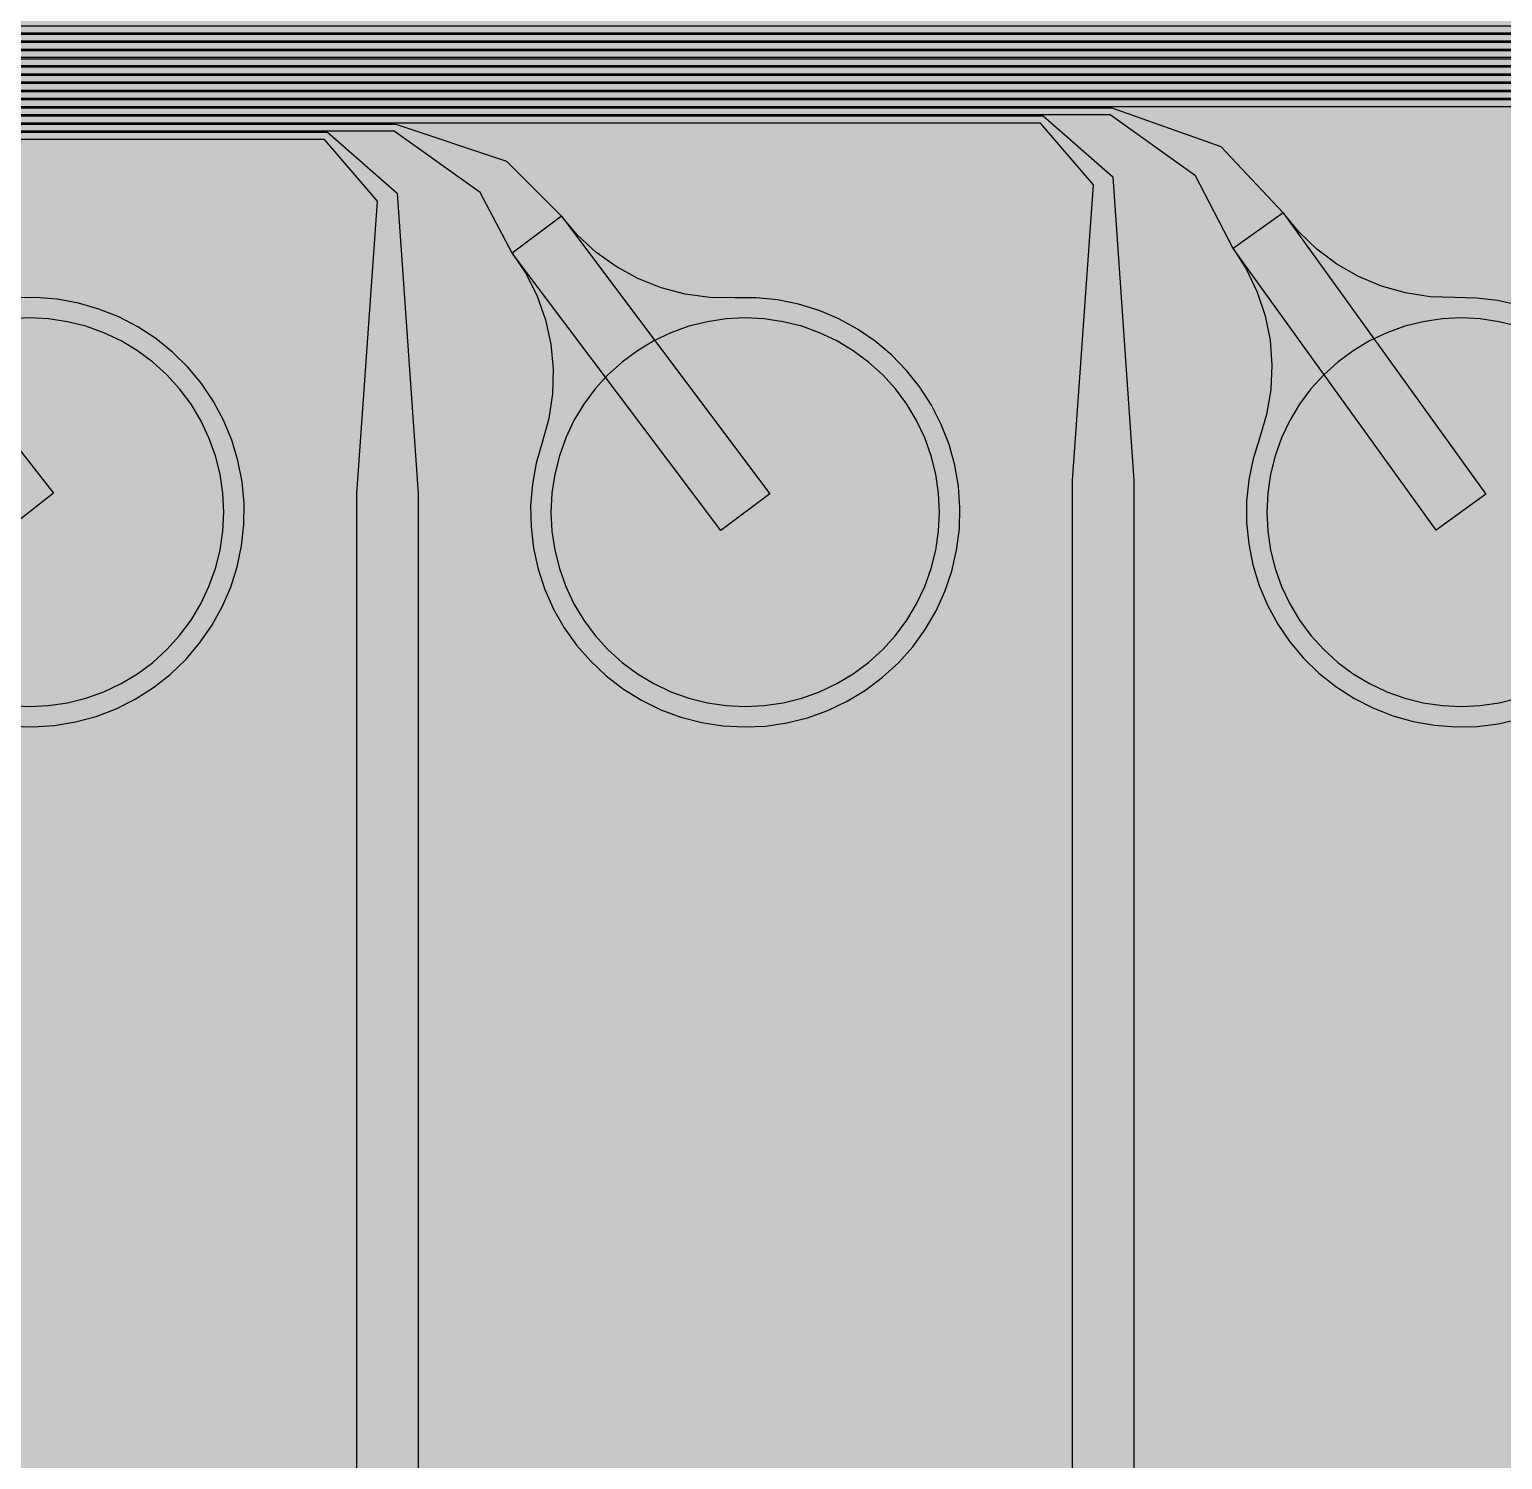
# Model space of a CAD drawing. Header units: metres. Extents: x -7231 to 10969, y -37556 to 1873.
# Drawn here: x -2618 to -1898, y -29504 to -28805 of the extents above; entities that cross this region are included whole.
import ezdxf

# ---------------------------------------------------------------- set-up
doc = ezdxf.new("R2010")
doc.units = ezdxf.units.M
for name, color, linetype in [('Metal1', 4, 'CONTINUOUS'), ('Metal2', 3, 'CONTINUOUS'), ('Polyimide', 7, 'CONTINUOUS'), ('Polyimide_Negative', 5, 'CONTINUOUS')]:
    doc.layers.add(name, color=color, linetype=linetype)

msp = doc.modelspace()

# ---------------------------------------------------------------- hatches: boundary and pattern name
at = {"layer": 'Polyimide'}
msp.add_hatch(color=7, dxfattribs=at).paths.add_polyline_path([(4065.69, -468), (4066.67, -501.99), (4068.51, -535.99), (4071.41, -569.99), (4075.54, -603.99), (4081.04, -637.99), (4088.01, -671.99), (4096.52, -705.98), (4106.62, -739.98), (4118.33, -773.98), (4131.63, -807.98), (4146.49, -841.98), (4162.87, -875.98), (4180.68, -909.97), (4199.83, -943.97), (4220.22, -977.97), (4241.73, -1011.97), (4264.21, -1045.97), (4287.52, -1079.96), (4311.51, -1113.96), (4336.01, -1147.96), (4360.86, -1181.96), (4385.88, -1215.96), (4410.89, -1249.96), (4435.74, -1283.95), (4460.24, -1317.95), (4484.23, -1351.95), (4507.54, -1385.95), (4530.02, -1419.95), (4551.53, -1453.94), (4571.92, -1487.94), (4591.07, -1521.94), (4608.88, -1555.94), (4625.26, -1589.94), (4640.12, -1623.94), (4653.42, -1657.93), (4665.13, -1691.93), (4675.23, -1725.93), (4683.74, -1759.93), (4690.71, -1793.93), (4696.21, -1827.93), (4700.34, -1861.92), (4703.24, -1895.92), (4705.08, -1929.92), (4706.06, -1963.92), (4706.44, -1997.92), (4706.5, -2031.91), (4706.5, -4793.02), (4709.95, -4838.39), (4720.22, -4882.71), (4737.08, -4924.98), (4760.13, -4964.2), (4788.85, -4999.49), (4822.58, -5030.03), (4860.53, -5055.12), (4901.85, -5074.18), (4901.85, -5074.18), (4970.68, -5105.23), (5034.7, -5145.26), (5092.76, -5193.54), (5143.8, -5249.19), (5186.89, -5311.2), (5221.24, -5378.44), (5246.23, -5449.69), (5261.41, -5523.66), (5266.5, -5599), (5261.41, -5674.34), (5246.23, -5748.31), (5221.24, -5819.56), (5186.89, -5886.8), (5143.8, -5948.81), (5092.76, -6004.46), (5034.7, -6052.74), (4970.68, -6092.77), (4901.85, -6123.82), (4860.53, -6142.88), (4822.58, -6167.97), (4788.85, -6198.51), (4760.13, -6233.8), (4737.08, -6273.02), (4720.22, -6315.29), (4709.95, -6359.61), (4706.5, -6404.98), (4706.5, -9221.52), (4709.95, -9266.88), (4720.22, -9311.21), (4737.08, -9353.47), (4760.13, -9392.7), (4788.85, -9427.98), (4822.58, -9458.52), (4860.53, -9483.61), (4901.85, -9502.67), (4970.68, -9533.72), (5034.7, -9573.75), (5092.76, -9622.03), (5143.8, -9677.68), (5186.89, -9739.69), (5221.24, -9806.94), (5246.23, -9878.19), (5261.41, -9952.16), (5266.5, -10027.49), (5261.41, -10102.83), (5246.23, -10176.8), (5221.24, -10248.05), (5186.89, -10315.3), (5143.8, -10377.31), (5092.76, -10432.96), (5034.7, -10481.24), (4970.68, -10521.27), (4901.85, -10552.32), (4860.53, -10571.38), (4822.58, -10596.46), (4788.85, -10627), (4760.13, -10662.29), (4737.08, -10701.52), (4720.22, -10743.78), (4709.95, -10788.1), (4706.5, -10833.47), (4706.5, -13650.01), (4709.95, -13695.38), (4720.22, -13739.7), (4737.08, -13781.96), (4760.13, -13821.19), (4788.85, -13856.48), (4822.58, -13887.02), (4860.53, -13912.11), (4901.85, -13931.17), (4970.68, -13962.22), (5034.7, -14002.25), (5092.76, -14050.53), (5143.8, -14106.18), (5186.89, -14168.19), (5221.24, -14235.43), (5246.23, -14306.68), (5261.41, -14380.65), (5266.5, -14455.99), (5261.41, -14531.33), (5246.23, -14605.29), (5221.24, -14676.55), (5186.89, -14743.79), (5143.8, -14805.8), (5092.76, -14861.45), (5034.7, -14909.73), (4970.68, -14949.76), (4901.85, -14980.81), (4860.53, -14999.87), (4822.58, -15024.96), (4788.85, -15055.5), (4760.13, -15090.79), (4737.08, -15130.01), (4720.22, -15172.27), (4709.95, -15216.6), (4706.5, -15261.97), (4706.5, -15455.99), (4720.95, -15750.04), (4764.14, -16041.26), (4835.68, -16326.84), (4934.86, -16604.04), (5060.74, -16870.18), (5212.09, -17122.7), (5387.47, -17359.17), (5585.18, -17577.31), (5803.32, -17775.02), (6039.79, -17950.4), (6292.31, -18101.75), (6558.45, -18227.63), (6835.65, -18326.81), (7121.23, -18398.34), (7412.45, -18441.54), (7706.5, -18455.99), (9969.01, -18455.99), (10047.42, -18459.84), (10125.08, -18471.36), (10201.23, -18490.44), (10275.15, -18516.89), (10346.12, -18550.45), (10413.46, -18590.81), (10476.52, -18637.58), (10534.69, -18690.3), (10587.41, -18748.47), (10634.18, -18811.53), (10674.54, -18878.87), (10708.11, -18949.84), (10734.56, -19023.76), (10753.63, -19099.92), (10765.15, -19177.58), (10769.01, -19255.99), (10769.01, -20895.8), (10730.24, -20951.41), (10694.6, -21009.08), (10662.21, -21068.63), (10633.17, -21129.89), (10607.55, -21192.66), (10585.45, -21256.74), (10566.93, -21321.96), (10552.05, -21388.09), (10540.84, -21454.95), (10533.35, -21522.33), (10529.6, -21590.02), (10529.6, -21657.81), (10533.35, -21725.5), (10540.84, -21792.87), (10552.05, -21859.73), (10566.93, -21925.87), (10585.45, -21991.08), (10607.55, -22055.17), (10633.17, -22117.94), (10662.21, -22179.19), (10694.6, -22238.74), (10730.24, -22296.41), (10769.01, -22352.03), (10769.01, -32454.24), (10728.74, -32510.49), (10691.72, -32568.92), (10658.05, -32629.35), (10627.85, -32691.58), (10601.2, -32755.42), (10578.21, -32820.67), (10558.93, -32887.1), (10543.44, -32954.52), (10531.77, -33022.71), (10523.97, -33091.44), (10520.07, -33160.51), (10520.07, -33229.69), (10523.97, -33298.75), (10531.77, -33367.49), (10543.44, -33435.67), (10558.93, -33503.09), (10578.21, -33569.53), (10601.2, -33634.77), (10627.85, -33698.61), (10658.05, -33760.85), (10691.72, -33821.28), (10728.74, -33879.71), (10769.01, -33935.96), (10769.01, -36556), (10765.15, -36634.41), (10753.63, -36712.07), (10734.56, -36788.23), (10708.11, -36862.15), (10674.54, -36933.12), (10634.18, -37000.46), (10587.41, -37063.51), (10534.69, -37121.69), (10476.52, -37174.41), (10413.46, -37221.18), (10346.12, -37261.54), (10275.15, -37295.1), (10201.23, -37321.55), (10125.08, -37340.63), (10047.42, -37352.15), (9969.01, -37356), (-6231.01, -37356), (-6309.42, -37352.15), (-6387.08, -37340.63), (-6463.23, -37321.55), (-6537.15, -37295.1), (-6608.12, -37261.54), (-6675.46, -37221.18), (-6738.52, -37174.41), (-6796.69, -37121.69), (-6849.41, -37063.51), (-6896.18, -37000.46), (-6936.54, -36933.12), (-6970.11, -36862.15), (-6996.56, -36788.23), (-7015.63, -36712.07), (-7027.15, -36634.41), (-7031.01, -36556), (-7031.01, -33936), (-6990.74, -33879.75), (-6953.7, -33821.31), (-6920.03, -33760.88), (-6889.82, -33698.64), (-6863.18, -33634.8), (-6840.18, -33569.55), (-6820.9, -33503.11), (-6805.4, -33435.69), (-6793.74, -33367.49), (-6785.94, -33298.75), (-6782.03, -33229.68), (-6782.03, -33160.5), (-6785.94, -33091.43), (-6793.74, -33022.69), (-6805.4, -32954.5), (-6820.9, -32887.07), (-6840.18, -32820.63), (-6863.18, -32755.39), (-6889.82, -32691.54), (-6920.03, -32629.3), (-6953.7, -32568.87), (-6990.74, -32510.43), (-7031.01, -32454.18), (-7031.01, -22364.83), (-6990.74, -22308.58), (-6953.7, -22250.14), (-6920.03, -22189.71), (-6889.82, -22127.47), (-6863.18, -22063.62), (-6840.18, -21998.38), (-6820.9, -21931.94), (-6805.4, -21864.51), (-6793.74, -21796.32), (-6785.94, -21727.58), (-6782.03, -21658.51), (-6782.03, -21589.33), (-6785.94, -21520.26), (-6793.74, -21451.52), (-6805.4, -21383.32), (-6820.9, -21315.9), (-6840.18, -21249.46), (-6863.18, -21184.21), (-6889.82, -21120.37), (-6920.03, -21058.13), (-6953.7, -20997.7), (-6990.74, -20939.26), (-7031.01, -20883.01), (-7031.01, -19255.99), (-7027.15, -19177.58), (-7015.63, -19099.92), (-6996.56, -19023.76), (-6970.11, -18949.84), (-6936.54, -18878.87), (-6896.18, -18811.53), (-6849.41, -18748.47), (-6796.69, -18690.3), (-6738.52, -18637.58), (-6675.46, -18590.81), (-6608.12, -18550.45), (-6537.15, -18516.89), (-6463.23, -18490.44), (-6387.08, -18471.36), (-6309.42, -18459.84), (-6231.01, -18455.99), (-3968.5, -18455.99), (-3674.45, -18441.54), (-3383.23, -18398.34), (-3097.65, -18326.81), (-2820.45, -18227.63), (-2554.31, -18101.75), (-2301.79, -17950.4), (-2065.32, -17775.02), (-1847.18, -17577.31), (-1649.47, -17359.17), (-1474.09, -17122.7), (-1322.74, -16870.18), (-1196.86, -16604.04), (-1097.68, -16326.84), (-1026.14, -16041.26), (-982.95, -15750.04), (-968.5, -15455.99), (-968.5, -15261.97), (-971.95, -15216.6), (-982.22, -15172.27), (-999.08, -15130.01), (-1022.13, -15090.79), (-1050.85, -15055.5), (-1084.58, -15024.96), (-1122.53, -14999.87), (-1163.85, -14980.81), (-1232.68, -14949.76), (-1296.7, -14909.73), (-1354.76, -14861.45), (-1405.8, -14805.8), (-1448.89, -14743.79), (-1483.24, -14676.55), (-1508.23, -14605.29), (-1523.41, -14531.33), (-1528.5, -14455.99), (-1523.41, -14380.65), (-1508.23, -14306.68), (-1483.24, -14235.43), (-1448.89, -14168.19), (-1405.8, -14106.18), (-1354.76, -14050.53), (-1296.7, -14002.25), (-1232.68, -13962.22), (-1163.85, -13931.17), (-1122.53, -13912.11), (-1084.58, -13887.02), (-1050.85, -13856.48), (-1022.13, -13821.19), (-999.08, -13781.96), (-982.22, -13739.7), (-971.95, -13695.38), (-968.5, -13650.01), (-968.5, -12309.64), (-971.95, -12264.27), (-982.22, -12219.94), (-999.08, -12177.68), (-1022.13, -12138.46), (-1050.85, -12103.17), (-1084.58, -12072.63), (-1122.53, -12047.54), (-1163.85, -12028.48), (-1232.68, -11997.43), (-1296.7, -11957.4), (-1354.76, -11909.12), (-1405.8, -11853.47), (-1448.89, -11791.46), (-1483.24, -11724.22), (-1508.23, -11652.96), (-1523.41, -11579), (-1528.5, -11503.66), (-1523.41, -11428.32), (-1508.23, -11354.35), (-1483.24, -11283.1), (-1448.89, -11215.86), (-1405.8, -11153.85), (-1354.76, -11098.2), (-1296.7, -11049.92), (-1232.68, -11009.89), (-1163.85, -10978.84), (-1122.53, -10959.78), (-1084.58, -10934.69), (-1050.85, -10904.15), (-1022.13, -10868.86), (-999.08, -10829.63), (-982.22, -10787.37), (-971.95, -10743.05), (-968.5, -10697.68), (-968.5, -9357.31), (-971.95, -9311.94), (-982.22, -9267.62), (-999.08, -9225.35), (-1022.13, -9186.13), (-1050.85, -9150.84), (-1084.58, -9120.3), (-1122.53, -9095.21), (-1163.85, -9076.15), (-1163.85, -9076.15), (-1232.68, -9045.1), (-1296.7, -9005.07), (-1354.76, -8956.79), (-1405.8, -8901.14), (-1448.89, -8839.13), (-1483.24, -8771.89), (-1508.23, -8700.64), (-1523.41, -8626.67), (-1528.5, -8551.33), (-1523.41, -8475.99), (-1508.23, -8402.02), (-1483.24, -8330.77), (-1448.89, -8263.53), (-1405.8, -8201.52), (-1354.76, -8145.87), (-1296.7, -8097.59), (-1232.68, -8057.56), (-1163.85, -8026.51), (-1163.85, -8026.51), (-1122.53, -8007.45), (-1084.58, -7982.36), (-1050.85, -7951.82), (-1022.13, -7916.53), (-999.08, -7877.31), (-982.22, -7835.04), (-971.95, -7790.72), (-968.5, -7745.35), (-968.5, -6404.98), (-971.95, -6359.61), (-982.22, -6315.29), (-999.08, -6273.02), (-1022.13, -6233.8), (-1050.85, -6198.51), (-1084.58, -6167.97), (-1122.53, -6142.88), (-1163.85, -6123.82), (-1163.85, -6123.82), (-1232.68, -6092.77), (-1296.7, -6052.74), (-1354.76, -6004.46), (-1405.8, -5948.81), (-1448.89, -5886.8), (-1483.24, -5819.56), (-1508.23, -5748.31), (-1523.41, -5674.34), (-1528.5, -5599), (-1523.41, -5523.66), (-1508.23, -5449.69), (-1483.24, -5378.44), (-1448.89, -5311.2), (-1405.8, -5249.19), (-1354.76, -5193.54), (-1296.7, -5145.26), (-1232.68, -5105.23), (-1163.85, -5074.18), (-1163.85, -5074.18), (-1122.53, -5055.12), (-1084.58, -5030.03), (-1050.85, -4999.49), (-1022.13, -4964.2), (-999.08, -4924.98), (-982.22, -4882.71), (-971.95, -4838.39), (-968.5, -4793.02), (-968.5, -2031.91), (-968.44, -1997.92), (-968.06, -1963.92), (-967.05, -1929.92), (-965.18, -1895.92), (-962.22, -1861.92), (-958.01, -1827.93), (-952.41, -1793.93), (-945.31, -1759.93), (-936.64, -1725.93), (-926.35, -1691.93), (-914.43, -1657.93), (-900.88, -1623.94), (-885.74, -1589.94), (-869.05, -1555.94), (-850.91, -1521.94), (-831.4, -1487.94), (-810.63, -1453.94), (-788.72, -1419.95), (-765.82, -1385.95), (-742.07, -1351.95), (-717.63, -1317.95), (-692.67, -1283.95), (-667.36, -1249.96), (-641.88, -1215.96), (-616.39, -1181.96), (-591.08, -1147.96), (-566.12, -1113.96), (-541.68, -1079.96), (-517.93, -1045.97), (-495.03, -1011.97), (-473.12, -977.97), (-452.35, -943.97), (-432.84, -909.97), (-414.7, -875.98), (-398.01, -841.98), (-382.87, -807.98), (-369.32, -773.98), (-357.4, -739.98), (-347.11, -705.98), (-338.44, -671.99), (-331.34, -637.99), (-325.74, -603.99), (-321.53, -569.99), (-318.57, -535.99), (-316.7, -501.99), (-315.69, -468), (-315.31, -434), (-315.25, -400), (-315.25, 401), (-315.25, 451), (-315.25, 1644), (-270.25, 1644), (-270.03, 1637.13), (-269.35, 1630.29), (-268.23, 1623.52), (-266.67, 1616.82), (-264.68, 1610.25), (-262.26, 1603.82), (-259.42, 1597.56), (-256.18, 1591.5), (-252.55, 1585.67), (-248.55, 1580.08), (-244.19, 1574.77), (-239.5, 1569.75), (-234.48, 1565.06), (-229.17, 1560.7), (-223.58, 1556.7), (-217.75, 1553.07), (-211.69, 1549.83), (-205.43, 1546.99), (-199, 1544.57), (-192.43, 1542.58), (-185.73, 1541.02), (-178.96, 1539.9), (-172.12, 1539.22), (-165.25, 1539), (-158.38, 1539.22), (-151.54, 1539.9), (-144.77, 1541.02), (-138.07, 1542.58), (-131.5, 1544.57), (-125.07, 1546.99), (-118.81, 1549.83), (-112.75, 1553.07), (-106.92, 1556.7), (-101.33, 1560.7), (-96.02, 1565.06), (-91, 1569.75), (-86.31, 1574.77), (-81.95, 1580.08), (-77.95, 1585.67), (-74.32, 1591.5), (-71.08, 1597.56), (-68.24, 1603.82), (-65.82, 1610.25), (-63.83, 1616.82), (-62.27, 1623.52), (-61.15, 1630.29), (-60.47, 1637.13), (-60.25, 1644), (1853, 1644), (1853, 1573), (3815.25, 1573), (3815.46, 1579.54), (3816.11, 1586.05), (3817.17, 1592.51), (3818.66, 1598.88), (3820.56, 1605.14), (3822.86, 1611.27), (3825.56, 1617.23), (3828.65, 1623), (3832.1, 1628.56), (3835.91, 1633.88), (3840.07, 1638.93), (3844.54, 1643.71), (3849.32, 1648.18), (3854.37, 1652.34), (3859.69, 1656.15), (3865.25, 1659.6), (3871.02, 1662.69), (3876.98, 1665.39), (3883.11, 1667.69), (3889.37, 1669.59), (3895.74, 1671.08), (3902.2, 1672.14), (3908.71, 1672.79), (3915.25, 1673), (3921.79, 1672.79), (3928.3, 1672.14), (3934.76, 1671.08), (3941.13, 1669.59), (3947.39, 1667.69), (3953.52, 1665.39), (3959.48, 1662.69), (3965.25, 1659.6), (3970.81, 1656.15), (3976.13, 1652.34), (3981.18, 1648.18), (3985.96, 1643.71), (3990.43, 1638.93), (3994.59, 1633.88), (3998.4, 1628.56), (4001.85, 1623), (4004.94, 1617.23), (4007.64, 1611.27), (4009.94, 1605.14), (4011.84, 1598.88), (4013.33, 1592.51), (4014.39, 1586.05), (4015.04, 1579.54), (4015.25, 1573), (4065.25, 1573), (4065.25, 451), (4065.25, 401), (4065.25, -400), (4065.31, -434), (4065.69, -468)])

# ---------------------------------------------------------------- linework, layer by layer
at = {"layer": 'Metal1'}
for points in [[(1216.75, -19211.94), (1216.75, -30063.72), (1185.72, -30094.75), (-5826.22, -30094.75), (-5857.25, -30063.72), (-5857.25, -28838.28), (-5826.22, -28807.25), (-372.78, -28807.25), (-338.89, -28837.09), (-328.5, -28993.46), (-328.5, -29781), (-358.5, -29781), (-358.5, -28993.46), (-348.11, -28840.91), (-374.22, -28810.75), (-5824.78, -28810.75), (-5853.75, -28839.72), (-5853.75, -30062.27), (-5824.78, -30091.25), (1184.28, -30091.25), (1213.25, -30062.27), (1213.25, -19211.94)], [(1208.75, -19211.94), (1208.75, -30055.72), (1177.72, -30086.75), (-5818.22, -30086.75), (-5849.25, -30055.72), (-5849.25, -28846.28), (-5818.22, -28815.25), (-722.78, -28815.25), (-688.87, -28845.08), (-678.5, -28999.86), (-678.5, -29781), (-708.5, -29781), (-708.5, -28999.86), (-698.13, -28848.92), (-724.22, -28818.75), (-5816.78, -28818.75), (-5845.75, -28847.72), (-5845.75, -30054.27), (-5816.78, -30083.25), (1176.28, -30083.25), (1205.25, -30054.27), (1205.25, -19211.94)], [(1200.75, -19211.94), (1200.75, -30047.72), (1169.72, -30078.75), (-5810.22, -30078.75), (-5841.25, -30047.72), (-5841.25, -28854.28), (-5810.22, -28823.25), (-1072.78, -28823.25), (-1038.85, -28853.07), (-1028.5, -29006.26), (-1028.5, -29781), (-1058.5, -29781), (-1058.5, -29006.26), (-1048.15, -28856.93), (-1074.22, -28826.75), (-5808.78, -28826.75), (-5837.75, -28855.72), (-5837.75, -30046.27), (-5808.78, -30075.25), (1168.28, -30075.25), (1197.25, -30046.27), (1197.25, -19211.94)], [(1192.75, -19211.94), (1192.75, -30039.72), (1161.72, -30070.75), (-5802.22, -30070.75), (-5833.25, -30039.72), (-5833.25, -28862.28), (-5802.22, -28831.25), (-1422.78, -28831.25), (-1388.82, -28861.06), (-1378.5, -29012.66), (-1378.5, -29781), (-1408.5, -29781), (-1408.5, -29012.66), (-1398.18, -28864.94), (-1424.22, -28834.75), (-5800.78, -28834.75), (-5829.75, -28863.72), (-5829.75, -30038.27), (-5800.78, -30067.25), (1160.28, -30067.25), (1189.25, -30038.27), (1189.25, -19211.94)], [(1184.75, -19211.94), (1184.75, -30031.72), (1153.72, -30062.75), (-5794.22, -30062.75), (-5825.25, -30031.72), (-5825.25, -28870.28), (-5794.22, -28839.25), (-1772.78, -28839.25), (-1738.8, -28869.05), (-1728.5, -29019.06), (-1728.5, -29781), (-1758.5, -29781), (-1758.5, -29019.06), (-1748.2, -28872.95), (-1774.22, -28842.75), (-5792.78, -28842.75), (-5821.75, -28871.72), (-5821.75, -30030.27), (-5792.78, -30059.25), (1152.28, -30059.25), (1181.25, -30030.27), (1181.25, -19211.94)], [(1176.75, -19211.94), (1176.75, -30023.72), (1145.72, -30054.75), (-5786.22, -30054.75), (-5817.25, -30023.72), (-5817.25, -28878.28), (-5786.22, -28847.25), (-2122.78, -28847.25), (-2088.77, -28877.04), (-2078.5, -29025.46), (-2078.5, -29781), (-2108.5, -29781), (-2108.5, -29025.46), (-2098.23, -28880.96), (-2124.22, -28850.75), (-5784.78, -28850.75), (-5813.75, -28879.72), (-5813.75, -30022.27), (-5784.78, -30051.25), (1144.28, -30051.25), (1173.25, -30022.27), (1173.25, -19211.94)], [(1168.75, -19211.94), (1168.75, -30015.72), (1137.72, -30046.75), (-5778.22, -30046.75), (-5809.25, -30015.72), (-5809.25, -28886.28), (-5778.22, -28855.25), (-2472.78, -28855.25), (-2438.75, -28885.03), (-2428.5, -29031.86), (-2428.5, -29781), (-2458.5, -29781), (-2458.5, -29031.86), (-2448.25, -28888.97), (-2474.22, -28858.75), (-5776.78, -28858.75), (-5805.75, -28887.72), (-5805.75, -30014.27), (-5776.78, -30043.25), (1136.28, -30043.25), (1165.25, -30014.27), (1165.25, -19211.94)]]:
    msp.add_lwpolyline(points, dxfattribs=at)
at = {"layer": 'Metal2'}
for points in [[(1220.75, -19211.94), (1220.75, -30067.72), (1189.72, -30098.75), (-5830.22, -30098.75), (-5861.25, -30067.72), (-5861.25, -28834.28), (-5830.22, -28803.25), (-339.25, -28803.25), (-289.13, -28825.44), (-242.77, -28887.67), (-155.63, -29033.3), (-181.37, -29048.7), (-268.51, -28903.08), (-299.49, -28836.05), (-340.17, -28806.75), (-5828.78, -28806.75), (-5857.75, -28835.72), (-5857.75, -30066.27), (-5828.78, -30095.25), (1188.28, -30095.25), (1217.25, -30066.27), (1217.25, -19211.94)], [(1212.75, -19211.94), (1212.75, -30059.72), (1181.72, -30090.75), (-5822.22, -30090.75), (-5853.25, -30059.72), (-5853.25, -28842.28), (-5822.22, -28811.25), (-689.26, -28811.25), (-638.57, -28832.9), (-595.11, -28888.83), (-505.75, -29033.1), (-531.25, -29048.9), (-620.61, -28904.62), (-649.26, -28844.11), (-690.17, -28814.75), (-5820.78, -28814.75), (-5849.75, -28843.72), (-5849.75, -30058.27), (-5820.78, -30087.25), (1180.28, -30087.25), (1209.25, -30058.27), (1209.25, -19211.94)], [(1204.75, -19211.94), (1204.75, -30051.72), (1173.72, -30082.75), (-5814.22, -30082.75), (-5845.25, -30051.72), (-5845.25, -28850.28), (-5814.22, -28819.25), (-1039.27, -28819.25), (-987.98, -28840.32), (-947.55, -28890.08), (-855.88, -29032.9), (-881.12, -29049.1), (-972.79, -28906.29), (-999.03, -28852.17), (-1040.16, -28822.75), (-5812.78, -28822.75), (-5841.75, -28851.72), (-5841.75, -30050.27), (-5812.78, -30079.25), (1172.28, -30079.25), (1201.25, -30050.27), (1201.25, -19211.94)], [(1196.75, -19211.94), (1196.75, -30043.72), (1165.72, -30074.75), (-5806.22, -30074.75), (-5837.25, -30043.72), (-5837.25, -28858.28), (-5806.22, -28827.25), (-1389.27, -28827.25), (-1337.37, -28847.68), (-1300.1, -28891.44), (-1206.02, -29032.68), (-1230.98, -29049.32), (-1325.06, -28908.07), (-1348.8, -28860.26), (-1390.15, -28830.75), (-5804.78, -28830.75), (-5833.75, -28859.72), (-5833.75, -30042.27), (-5804.78, -30071.25), (1164.28, -30071.25), (1193.25, -30042.27), (1193.25, -19211.94)], [(1188.75, -19211.94), (1188.75, -30035.72), (1157.72, -30066.75), (-5798.22, -30066.75), (-5829.25, -30035.72), (-5829.25, -28866.28), (-5798.22, -28835.25), (-1739.28, -28835.25), (-1686.71, -28854.97), (-1652.76, -28892.93), (-1556.17, -29032.46), (-1580.83, -29049.54), (-1677.42, -28910), (-1698.56, -28868.37), (-1740.14, -28838.75), (-5796.78, -28838.75), (-5825.75, -28867.72), (-5825.75, -30034.27), (-5796.78, -30063.25), (1156.28, -30063.25), (1185.25, -30034.27), (1185.25, -19211.94)], [(1180.75, -19211.94), (1180.75, -30027.72), (1149.72, -30058.75), (-5790.22, -30058.75), (-5821.25, -30027.72), (-5821.25, -28874.28), (-5790.22, -28843.25), (-2089.29, -28843.25), (-2036.02, -28862.18), (-2005.53, -28894.54), (-1906.33, -29032.23), (-1930.67, -29049.77), (-2029.87, -28912.08), (-2048.33, -28876.5), (-2090.14, -28846.75), (-5788.78, -28846.75), (-5817.75, -28875.72), (-5817.75, -30026.27), (-5788.78, -30055.25), (1148.28, -30055.25), (1177.25, -30026.27), (1177.25, -19211.94)], [(1172.75, -19211.94), (1172.75, -30019.72), (1141.72, -30050.75), (-5782.22, -30050.75), (-5813.25, -30019.72), (-5813.25, -28882.28), (-5782.22, -28851.25), (-2439.3, -28851.25), (-2385.29, -28869.31), (-2358.43, -28896.3), (-2256.51, -29031.99), (-2280.49, -29050.01), (-2382.42, -28914.32), (-2398.1, -28884.67), (-2440.13, -28854.75), (-5780.78, -28854.75), (-5809.75, -28883.72), (-5809.75, -30018.27), (-5780.78, -30047.25), (1140.28, -30047.25), (1169.25, -30018.27), (1169.25, -19211.94)], [(1164.75, -19211.94), (1164.75, -30011.72), (1133.72, -30042.75), (-5774.22, -30042.75), (-5805.25, -30011.72), (-5805.25, -28890.28), (-5774.22, -28859.25), (-2789.31, -28859.25), (-2734.52, -28876.33), (-2711.45, -28898.22), (-2606.7, -29031.74), (-2630.3, -29050.26), (-2735.05, -28916.74), (-2747.87, -28892.88), (-2790.12, -28862.75), (-5772.78, -28862.75), (-5801.75, -28891.72), (-5801.75, -30010.27), (-5772.78, -30039.25), (1132.28, -30039.25), (1161.25, -30010.27), (1161.25, -19211.94)], [(-1890.42, -28939.83), (-1900.64, -28937.53), (-1911.04, -28936.26), (-1921.52, -28936.04), (-1933.7, -28935.65), (-1945.74, -28933.78), (-1957.46, -28930.46), (-1968.69, -28925.74), (-1979.26, -28919.69), (-1989.02, -28912.4), (-1997.82, -28903.97), (-2005.53, -28894.54), (-2029.87, -28912.08), (-2029.87, -28912.08), (-2023.37, -28922.38), (-2018.16, -28933.39), (-2014.33, -28944.96), (-2011.94, -28956.9), (-2011.02, -28969.05), (-2011.58, -28981.22), (-2013.62, -28993.23), (-2017.1, -29004.91), (-2020.21, -29014.92), (-2022.3, -29025.18), (-2023.36, -29035.61), (-2023.38, -29046.09), (-2022.35, -29056.52), (-2020.28, -29066.79), (-2017.21, -29076.81), (-2013.14, -29086.47), (-2008.14, -29095.68), (-2002.24, -29104.34), (-1995.51, -29112.37), (-1988.02, -29119.69), (-1979.83, -29126.23), (-1971.02, -29131.92), (-1961.7, -29136.7), (-1951.95, -29140.53), (-1941.86, -29143.37), (-1931.54, -29145.19), (-1921.09, -29145.97), (-1910.61, -29145.7), (-1900.21, -29144.4), (-1890, -29142.06)], [(-2627.27, -29145.63), (-2616.79, -29145.99), (-2606.34, -29145.29), (-2596, -29143.56), (-2585.89, -29140.81), (-2576.11, -29137.06), (-2566.74, -29132.36), (-2557.89, -29126.74), (-2549.65, -29120.27), (-2542.09, -29113.02), (-2535.29, -29105.04), (-2529.32, -29096.43), (-2524.24, -29087.26), (-2520.1, -29077.64), (-2516.94, -29067.65), (-2514.79, -29057.39), (-2513.67, -29046.97), (-2513.6, -29036.49), (-2514.57, -29026.06), (-2516.58, -29015.77), (-2519.6, -29005.74), (-2523.61, -28996.05), (-2528.56, -28986.82), (-2534.41, -28978.12), (-2541.09, -28970.06), (-2548.55, -28962.69), (-2556.7, -28956.11), (-2565.47, -28950.37), (-2574.77, -28945.54), (-2584.5, -28941.66), (-2594.58, -28938.76), (-2604.89, -28936.89), (-2615.33, -28936.05), (-2625.81, -28936.25)]]:
    msp.add_lwpolyline(points, dxfattribs=at)
msp.add_lwpolyline([(-2382.42, -28914.32), (-2375.71, -28924.49), (-2370.28, -28935.4), (-2366.23, -28946.88), (-2363.6, -28958.78), (-2362.43, -28970.91), (-2362.75, -28983.08), (-2364.55, -28995.13), (-2367.8, -29006.88), (-2370.71, -29016.94), (-2372.6, -29027.25), (-2373.45, -29037.7), (-2373.25, -29048.17), (-2372.02, -29058.58), (-2369.75, -29068.81), (-2366.47, -29078.76), (-2362.22, -29088.34), (-2357.04, -29097.45), (-2350.97, -29105.99), (-2344.08, -29113.89), (-2336.44, -29121.06), (-2328.12, -29127.43), (-2319.21, -29132.94), (-2309.79, -29137.54), (-2299.96, -29141.18), (-2289.82, -29143.81), (-2279.46, -29145.43), (-2269, -29146), (-2258.53, -29145.53), (-2248.16, -29144.01), (-2238, -29141.47), (-2228.13, -29137.93), (-2218.67, -29133.42), (-2209.71, -29128), (-2201.33, -29121.7), (-2193.62, -29114.6), (-2186.65, -29106.77), (-2180.51, -29098.29), (-2175.23, -29089.23), (-2170.89, -29079.7), (-2167.52, -29069.77), (-2165.15, -29059.56), (-2163.82, -29049.17), (-2163.53, -29038.69), (-2164.28, -29028.24), (-2166.07, -29017.92), (-2168.88, -29007.82), (-2172.68, -28998.06), (-2177.44, -28988.72), (-2183.1, -28979.9), (-2189.62, -28971.7), (-2196.92, -28964.18), (-2204.93, -28957.43), (-2213.58, -28951.51), (-2222.78, -28946.48), (-2232.43, -28942.39), (-2242.43, -28939.29), (-2252.7, -28937.19), (-2263.13, -28936.14), (-2273.61, -28936.12), (-2285.79, -28935.97), (-2297.86, -28934.34), (-2309.65, -28931.26), (-2320.97, -28926.76), (-2331.66, -28920.92), (-2341.57, -28913.83), (-2350.53, -28905.58), (-2358.43, -28896.3), (-2382.42, -28914.32)], close=True, dxfattribs=at)
at = {"layer": 'Polyimide_Negative'}
for points in [[(-2627.81, -29135.54), (-2618.5, -29136), (-2609.19, -29135.54), (-2599.97, -29134.17), (-2590.92, -29131.91), (-2582.15, -29128.77), (-2573.72, -29124.78), (-2565.72, -29119.99), (-2558.23, -29114.44), (-2551.32, -29108.17), (-2545.06, -29101.27), (-2539.51, -29093.78), (-2534.72, -29085.78), (-2530.73, -29077.35), (-2527.59, -29068.58), (-2525.33, -29059.53), (-2523.96, -29050.31), (-2523.5, -29041), (-2523.5, -29041), (-2523.96, -29031.69), (-2525.33, -29022.47), (-2527.59, -29013.42), (-2530.73, -29004.64), (-2534.72, -28996.22), (-2539.51, -28988.22), (-2545.06, -28980.73), (-2551.32, -28973.82), (-2558.23, -28967.56), (-2565.72, -28962.01), (-2573.72, -28957.22), (-2582.15, -28953.23), (-2590.92, -28950.09), (-2599.97, -28947.83), (-2609.19, -28946.46), (-2618.5, -28946), (-2627.81, -28946.46)], [(-1890.92, -28950.09), (-1899.97, -28947.83), (-1909.19, -28946.46), (-1918.5, -28946), (-1927.81, -28946.46), (-1937.03, -28947.83), (-1946.08, -28950.09), (-1954.85, -28953.23), (-1963.28, -28957.22), (-1971.28, -28962.01), (-1978.77, -28967.56), (-1985.68, -28973.82), (-1991.94, -28980.73), (-1997.49, -28988.22), (-2002.28, -28996.22), (-2006.27, -29004.64), (-2009.41, -29013.42), (-2011.67, -29022.47), (-2013.04, -29031.69), (-2013.5, -29041), (-2013.04, -29050.31), (-2011.67, -29059.53), (-2009.41, -29068.58), (-2006.27, -29077.35), (-2002.28, -29085.78), (-1997.49, -29093.78), (-1991.94, -29101.27), (-1985.68, -29108.17), (-1978.77, -29114.44), (-1971.28, -29119.99), (-1963.28, -29124.78), (-1954.85, -29128.77), (-1946.08, -29131.91), (-1937.03, -29134.17), (-1927.81, -29135.54), (-1918.5, -29136), (-1909.19, -29135.54), (-1899.97, -29134.17), (-1890.92, -29131.91)]]:
    msp.add_lwpolyline(points, dxfattribs=at)
msp.add_lwpolyline([(-2173.5, -29041), (-2173.96, -29031.69), (-2175.33, -29022.47), (-2177.59, -29013.42), (-2180.73, -29004.64), (-2184.72, -28996.22), (-2189.51, -28988.22), (-2195.06, -28980.73), (-2201.32, -28973.82), (-2208.23, -28967.56), (-2215.72, -28962.01), (-2223.72, -28957.22), (-2232.15, -28953.23), (-2240.92, -28950.09), (-2249.97, -28947.83), (-2259.19, -28946.46), (-2268.5, -28946), (-2277.81, -28946.46), (-2287.03, -28947.83), (-2296.08, -28950.09), (-2304.85, -28953.23), (-2313.28, -28957.22), (-2321.28, -28962.01), (-2328.77, -28967.56), (-2335.68, -28973.82), (-2341.94, -28980.73), (-2347.49, -28988.22), (-2352.28, -28996.22), (-2356.27, -29004.64), (-2359.41, -29013.42), (-2361.67, -29022.47), (-2363.04, -29031.69), (-2363.5, -29041), (-2363.04, -29050.31), (-2361.67, -29059.53), (-2359.41, -29068.58), (-2356.27, -29077.35), (-2352.28, -29085.78), (-2347.49, -29093.78), (-2341.94, -29101.27), (-2335.68, -29108.17), (-2328.77, -29114.44), (-2321.28, -29119.99), (-2313.28, -29124.78), (-2304.85, -29128.77), (-2296.08, -29131.91), (-2287.03, -29134.17), (-2277.81, -29135.54), (-2268.5, -29136), (-2259.19, -29135.54), (-2249.97, -29134.17), (-2240.92, -29131.91), (-2232.15, -29128.77), (-2223.72, -29124.78), (-2215.72, -29119.99), (-2208.23, -29114.44), (-2201.32, -29108.17), (-2195.06, -29101.27), (-2189.51, -29093.78), (-2184.72, -29085.78), (-2180.73, -29077.35), (-2177.59, -29068.58), (-2175.33, -29059.53), (-2173.96, -29050.31), (-2173.5, -29041)], close=True, dxfattribs=at)

doc.saveas('drawing.dxf')
